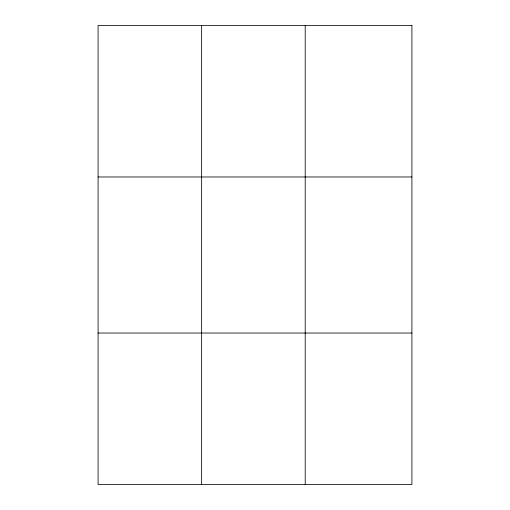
<?xml version="1.0" encoding="UTF-8"?>
<svg xmlns="http://www.w3.org/2000/svg" width="510" height="510" viewBox="0 0 510 510"><rect width="100%" height="100%" fill="white"/><g stroke="black" fill="none" stroke-linecap="round" stroke-linejoin="round"><path stroke-width="0.76" d="M201.648 484.5L201.648 25.5M305.209 484.5L305.209 25.5M98.086 176.97L411.914 176.97M98.086 333.03L411.914 333.03M411.914 25.5L411.914 484.5L98.086 484.5L98.086 25.5L411.914 25.5"/></g></svg>
